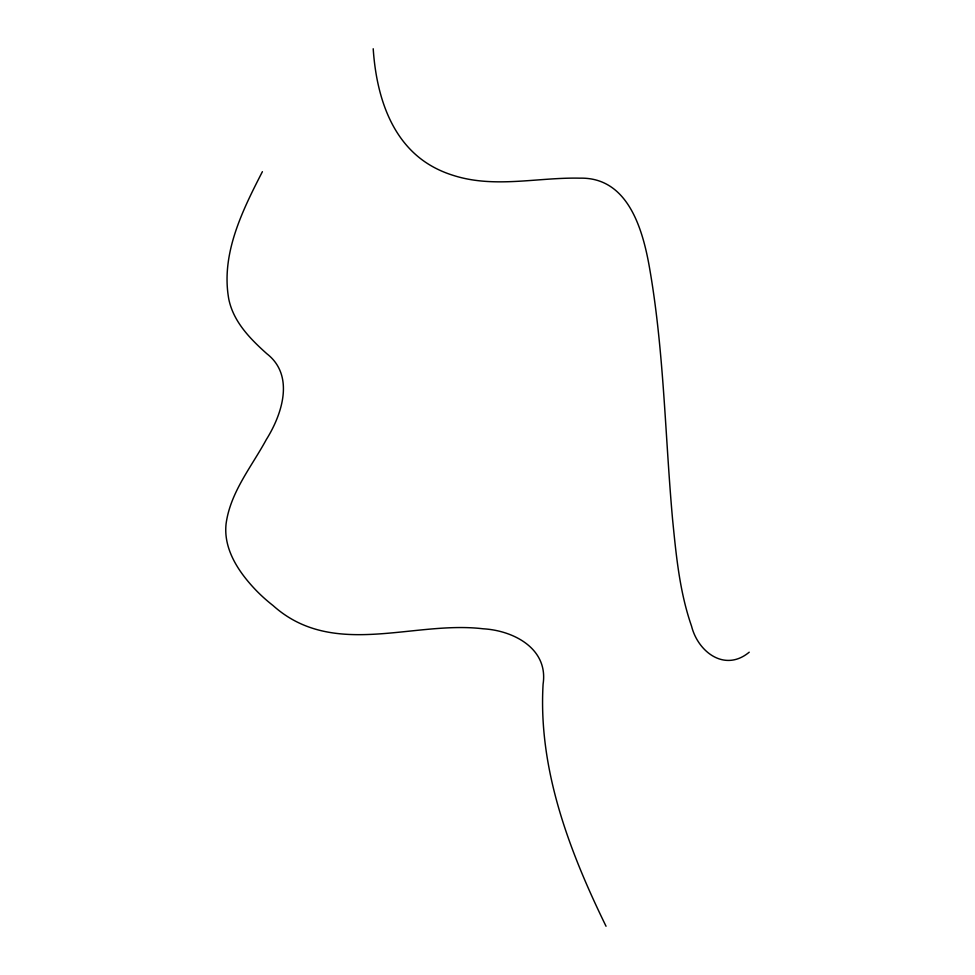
<?xml version="1.0" encoding="UTF-8"?>
<svg xmlns="http://www.w3.org/2000/svg" width="975" height="975" viewBox="0 0 975 975"><rect width="100%" height="100%" fill="white"/><g stroke="black" fill="none" stroke-linecap="round" stroke-linejoin="round"><path stroke-width="1.46" d="M262.397 171.673C242.409 210.576 220.655 254.134 228.796 299.167C233.452 321.86 250.185 338.837 266.821 353.718C294.974 375.533 282.116 414.375 266.333 439.542C251.587 466.732 230.429 492.107 226.103 523.648C223.153 549.571 239.216 572.825 256.34 590.606A191.856 171.917 -16.7 0 0 273.037 605.536C333.072 659.429 413.022 620.368 483.112 628.79C513.337 630.459 548.511 648.497 543.099 684.084C538.078 769.165 569.327 851.09 606.036 926.25M749.227 652.19C724.961 672.397 698.088 652.19 691.555 626.169C679.575 591.813 676.15 555.275 672.567 519.297C665.084 435.947 664.06 351.841 649.764 269.222C643.171 230.722 628.656 176.987 579.857 178.169C537.81 177.206 494.812 188.589 453.594 175.5A106.482 84.362 -7.6 0 1 424.588 161.606C388.464 136.488 375.972 90.48 373.206 48.75"/></g></svg>
